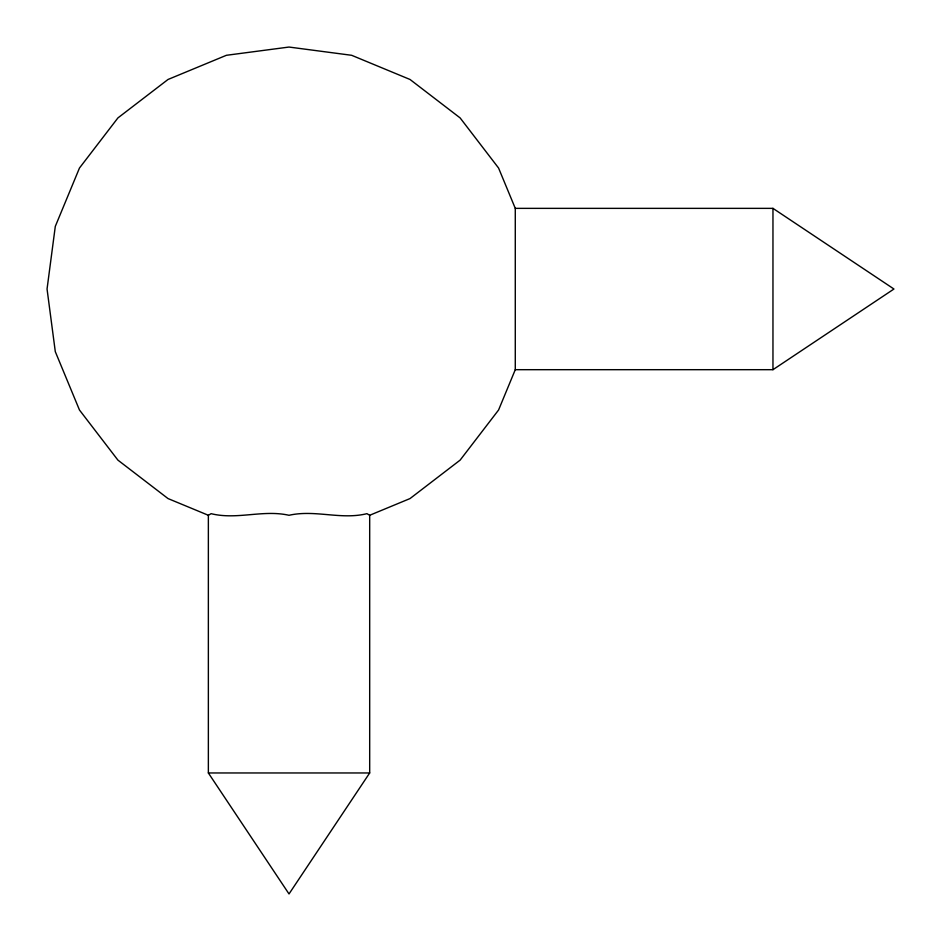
<?xml version="1.0" encoding="UTF-8"?>
<svg xmlns="http://www.w3.org/2000/svg" width="941" height="941" viewBox="0 0 941 941"><rect width="100%" height="100%" fill="white"/><g stroke="black" fill="none" stroke-linecap="round" stroke-linejoin="round"><path stroke-width="1.41" d="M515.28 369.684L498.577 410.005L460.125 460.125L410.005 498.577L369.684 515.28L366.931 513.668C341.16 520.114 315.129 509.41 289.016 515.28C262.915 509.41 236.885 520.114 211.113 513.668L208.361 515.28L168.039 498.577L117.919 460.125L79.467 410.005L55.296 351.652L47.05 289.016L55.296 226.393L79.467 168.039L117.919 117.919L168.039 79.467L226.393 55.296L289.016 47.05L351.652 55.296L410.005 79.467L460.125 117.919L498.577 168.039L515.28 208.361L515.28 369.684L772.961 369.684L893.95 289.016L772.961 208.361L515.28 208.361M369.684 515.28L369.684 772.961L289.016 893.95L208.361 772.961L208.361 515.28M208.361 772.961L369.684 772.961M772.961 208.361L772.961 369.684"/></g></svg>
